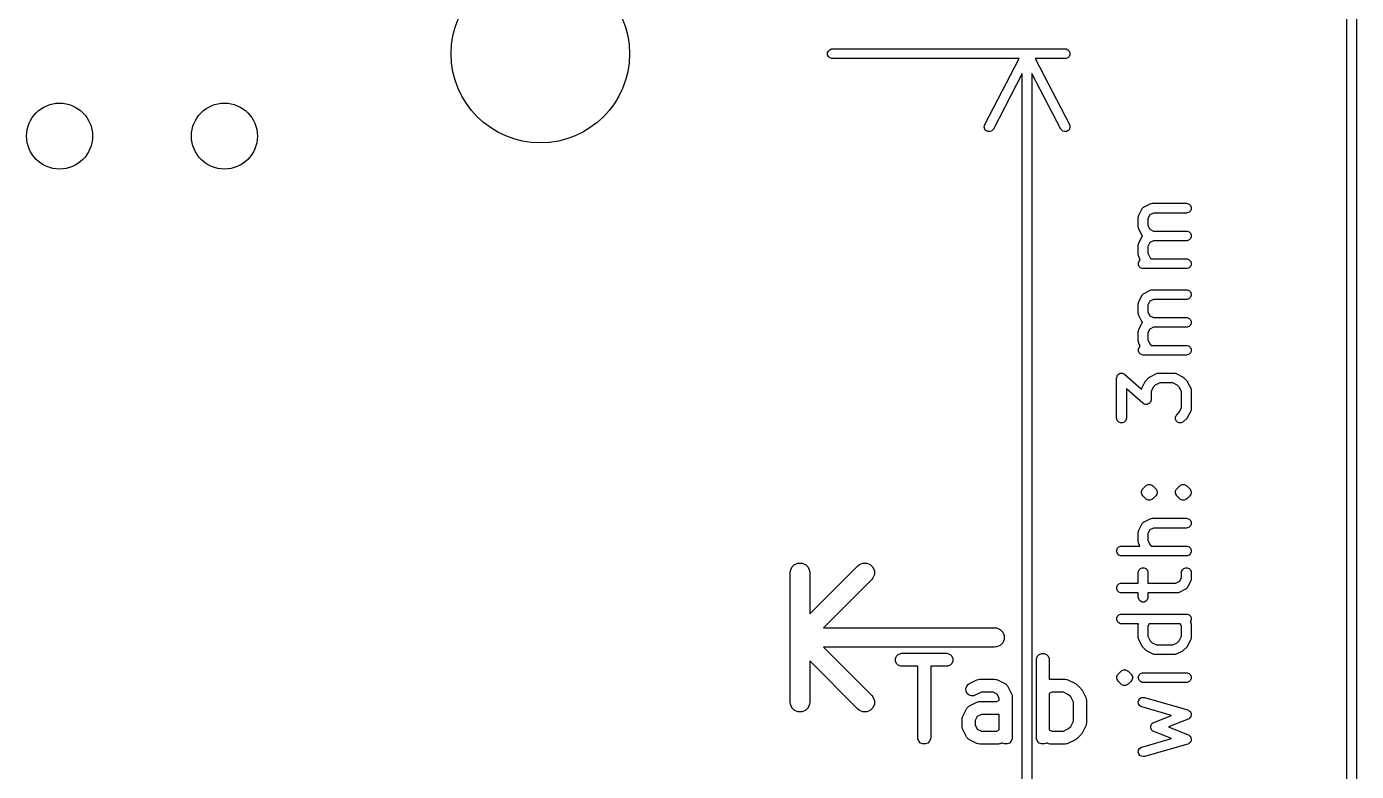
# Model space of a CAD drawing. Extents: x 1.65 to 4.85, y -4.53 to -1.63.
# Drawn here: x 4.019 to 4.826, y -2.64 to -2.188 of the extents above; entities that cross this region are included whole.
import ezdxf

# ---------------------------------------------------------------- set-up
doc = ezdxf.new("R2010")
doc.units = 0
doc.header["$MEASUREMENT"] = 0
doc.layers.add('BLACK', color=7, linetype='CONTINUOUS')

msp = doc.modelspace()

# ---------------------------------------------------------------- linework, layer by layer
at = {"layer": 'BLACK', "linetype": 'CONTINUOUS'}
for p, q in [((4.81988, -4.25959), (4.81988, -2.079)), ((4.82579, -2.079), (4.82579, -4.25959)), ((4.50542, -2.20308), (4.50623, -2.20227)), ((4.50623, -2.20227), (4.5073, -2.20183)), ((4.5073, -2.20183), (4.50787, -2.20177)), ((4.50787, -2.20177), (4.64907, -2.20177)), ((4.64907, -2.20177), (4.64965, -2.20183)), ((4.64965, -2.20183), (4.65071, -2.20227)), ((4.65071, -2.20227), (4.65153, -2.20308)), ((4.50498, -2.20415), (4.50542, -2.20308)), ((4.50498, -2.2053), (4.50498, -2.20415)), ((4.50542, -2.20636), (4.50498, -2.2053)), ((4.50623, -2.20718), (4.50542, -2.20636)), ((4.5073, -2.20762), (4.50623, -2.20718)), ((4.50787, -2.20768), (4.5073, -2.20762)), ((4.62112, -2.20768), (4.50787, -2.20768)), ((4.60028, -2.24771), (4.62112, -2.20768)), ((4.64907, -2.20768), (4.63085, -2.20768)), ((4.63085, -2.20768), (4.65169, -2.24771)), ((4.64965, -2.20762), (4.64907, -2.20768)), ((4.65071, -2.20718), (4.64965, -2.20762)), ((4.65153, -2.20636), (4.65071, -2.20718)), ((4.65153, -2.20308), (4.65197, -2.20415)), ((4.65197, -2.2053), (4.65153, -2.20636)), ((4.65197, -2.20415), (4.65197, -2.2053)), ((4.62303, -2.21679), (4.60552, -2.25044)), ((4.62303, -4.12179), (4.62303, -2.21679)), ((4.64645, -2.25044), (4.62894, -2.21679)), ((4.62894, -2.21679), (4.62894, -4.12179)), ((4.59996, -2.2494), (4.60006, -2.24825)), ((4.60031, -2.2505), (4.59996, -2.2494)), ((4.60006, -2.24825), (4.60028, -2.24771)), ((4.60105, -2.25138), (4.60031, -2.2505)), ((4.6052, -2.25092), (4.60432, -2.25166)), ((4.60552, -2.25044), (4.6052, -2.25092)), ((4.64677, -2.25092), (4.64645, -2.25044)), ((4.64765, -2.25166), (4.64677, -2.25092)), ((4.65166, -2.2505), (4.65092, -2.25138)), ((4.65201, -2.2494), (4.65166, -2.2505)), ((4.65169, -2.24771), (4.65191, -2.24825)), ((4.65191, -2.24825), (4.65201, -2.2494)), ((4.60207, -2.25191), (4.60105, -2.25138)), ((4.60322, -2.25201), (4.60207, -2.25191)), ((4.60432, -2.25166), (4.60322, -2.25201)), ((4.64875, -2.25201), (4.64765, -2.25166)), ((4.6499, -2.25191), (4.64875, -2.25201)), ((4.65092, -2.25138), (4.6499, -2.25191)), ((4.69374, -2.30277), (4.69562, -2.29902)), ((4.69562, -2.29902), (4.69568, -2.29892)), ((4.69568, -2.29892), (4.69569, -2.29888)), ((4.69569, -2.29888), (4.69574, -2.29882)), ((4.69574, -2.29882), (4.69593, -2.29853)), ((4.69593, -2.29853), (4.69621, -2.29828)), ((4.69621, -2.29828), (4.69645, -2.298)), ((4.69645, -2.298), (4.69674, -2.29782)), ((4.69674, -2.29782), (4.6968, -2.29777)), ((4.6968, -2.29777), (4.69684, -2.29776)), ((4.69684, -2.29776), (4.69694, -2.2977)), ((4.69694, -2.2977), (4.70069, -2.29582)), ((4.70069, -2.29582), (4.70123, -2.29561)), ((4.70123, -2.29561), (4.70133, -2.29561)), ((4.70133, -2.29561), (4.70143, -2.29557)), ((4.70143, -2.29557), (4.70201, -2.29551)), ((4.70201, -2.29551), (4.72263, -2.29551)), ((4.72263, -2.29551), (4.72321, -2.29557)), ((4.72321, -2.29557), (4.72427, -2.29601)), ((4.72427, -2.29601), (4.72509, -2.29682)), ((4.72509, -2.29682), (4.72553, -2.29789)), ((4.72553, -2.29904), (4.72509, -2.3001)), ((4.72553, -2.29789), (4.72553, -2.29904)), ((4.69343, -2.30409), (4.69349, -2.30351)), ((4.69343, -2.30971), (4.69343, -2.30409)), ((4.69349, -2.30351), (4.69353, -2.30341)), ((4.69353, -2.30341), (4.69354, -2.30331)), ((4.69354, -2.30331), (4.69374, -2.30277)), ((4.70046, -2.30254), (4.69934, -2.30478)), ((4.69934, -2.30478), (4.69934, -2.30901)), ((4.70271, -2.30142), (4.70046, -2.30254)), ((4.72263, -2.30142), (4.70271, -2.30142)), ((4.72321, -2.30136), (4.72263, -2.30142)), ((4.72427, -2.30092), (4.72321, -2.30136)), ((4.72509, -2.3001), (4.72427, -2.30092)), ((4.69349, -2.31029), (4.69343, -2.30971)), ((4.69353, -2.31039), (4.69349, -2.31029)), ((4.69354, -2.31049), (4.69353, -2.31039)), ((4.69374, -2.31103), (4.69354, -2.31049)), ((4.69562, -2.31478), (4.69374, -2.31103)), ((4.69568, -2.31488), (4.69562, -2.31478)), ((4.69569, -2.31492), (4.69568, -2.31488)), ((4.69574, -2.31498), (4.69569, -2.31492)), ((4.69593, -2.31527), (4.69574, -2.31498)), ((4.69574, -2.31569), (4.69593, -2.3154)), ((4.696, -2.31534), (4.69593, -2.31527)), ((4.69593, -2.3154), (4.696, -2.31534)), ((4.69934, -2.30901), (4.70046, -2.31126)), ((4.70046, -2.31126), (4.70271, -2.31238)), ((4.70271, -2.31238), (4.72263, -2.31238)), ((4.72263, -2.31238), (4.72321, -2.31244)), ((4.72321, -2.31244), (4.72427, -2.31288)), ((4.72427, -2.31288), (4.72509, -2.3137)), ((4.72509, -2.3137), (4.72553, -2.31476)), ((4.72553, -2.31476), (4.72553, -2.31591)), ((4.69343, -2.32096), (4.69349, -2.32038)), ((4.69343, -2.32658), (4.69343, -2.32096)), ((4.69349, -2.32038), (4.69353, -2.32029)), ((4.69353, -2.32029), (4.69354, -2.32018)), ((4.69354, -2.32018), (4.69374, -2.31964)), ((4.69374, -2.31964), (4.69562, -2.31589)), ((4.69562, -2.31589), (4.69568, -2.31579)), ((4.69568, -2.31579), (4.69569, -2.31575)), ((4.69569, -2.31575), (4.69574, -2.31569)), ((4.70046, -2.31941), (4.69934, -2.32166)), ((4.69934, -2.32166), (4.69934, -2.32589)), ((4.70271, -2.31829), (4.70046, -2.31941)), ((4.72263, -2.31829), (4.70271, -2.31829)), ((4.72321, -2.31823), (4.72263, -2.31829)), ((4.72427, -2.31779), (4.72321, -2.31823)), ((4.72509, -2.31698), (4.72427, -2.31779)), ((4.72553, -2.31591), (4.72509, -2.31698)), ((4.69349, -2.32716), (4.69343, -2.32658)), ((4.69353, -2.32726), (4.69349, -2.32716)), ((4.69349, -2.33163), (4.69393, -2.33057)), ((4.69349, -2.33278), (4.69349, -2.33163)), ((4.69354, -2.32736), (4.69353, -2.32726)), ((4.69374, -2.3279), (4.69354, -2.32736)), ((4.69469, -2.3298), (4.69374, -2.3279)), ((4.69393, -2.33057), (4.69469, -2.3298)), ((4.69934, -2.32589), (4.70069, -2.32858)), ((4.70069, -2.32858), (4.70136, -2.32926)), ((4.70136, -2.32926), (4.72263, -2.32926)), ((4.72263, -2.32926), (4.72321, -2.32931)), ((4.72321, -2.32931), (4.72427, -2.32975)), ((4.72427, -2.32975), (4.72509, -2.33057)), ((4.72509, -2.33057), (4.72553, -2.33163)), ((4.72553, -2.33163), (4.72553, -2.33278)), ((4.69393, -2.33385), (4.69349, -2.33278)), ((4.69474, -2.33466), (4.69393, -2.33385)), ((4.69581, -2.3351), (4.69474, -2.33466)), ((4.69638, -2.33516), (4.69581, -2.3351)), ((4.72263, -2.33516), (4.69638, -2.33516)), ((4.72321, -2.3351), (4.72263, -2.33516)), ((4.72427, -2.33466), (4.72321, -2.3351)), ((4.72509, -2.33385), (4.72427, -2.33466)), ((4.72553, -2.33278), (4.72509, -2.33385)), ((4.69353, -2.35591), (4.69354, -2.3558)), ((4.69354, -2.3558), (4.69374, -2.35526)), ((4.69374, -2.35526), (4.69562, -2.35151)), ((4.69562, -2.35151), (4.69568, -2.35141)), ((4.69568, -2.35141), (4.69569, -2.35137)), ((4.69569, -2.35137), (4.69574, -2.35131)), ((4.69574, -2.35131), (4.69593, -2.35102)), ((4.69593, -2.35102), (4.69621, -2.35078)), ((4.69621, -2.35078), (4.69645, -2.3505)), ((4.69645, -2.3505), (4.69674, -2.35031)), ((4.69674, -2.35031), (4.6968, -2.35027)), ((4.6968, -2.35027), (4.69684, -2.35025)), ((4.69684, -2.35025), (4.69694, -2.35019)), ((4.69694, -2.35019), (4.70069, -2.34832)), ((4.70046, -2.35503), (4.69934, -2.35728)), ((4.70271, -2.35391), (4.70046, -2.35503)), ((4.70069, -2.34832), (4.70123, -2.34811)), ((4.70123, -2.34811), (4.70133, -2.3481)), ((4.70133, -2.3481), (4.70143, -2.34806)), ((4.70143, -2.34806), (4.70201, -2.348)), ((4.70201, -2.348), (4.72263, -2.348)), ((4.72263, -2.35391), (4.70271, -2.35391)), ((4.72263, -2.348), (4.72321, -2.34806)), ((4.72321, -2.35385), (4.72263, -2.35391)), ((4.72321, -2.34806), (4.72427, -2.3485)), ((4.72427, -2.35341), (4.72321, -2.35385)), ((4.72427, -2.3485), (4.72509, -2.34932)), ((4.72509, -2.3526), (4.72427, -2.35341)), ((4.72509, -2.34932), (4.72553, -2.35038)), ((4.72553, -2.35153), (4.72509, -2.3526)), ((4.72553, -2.35038), (4.72553, -2.35153)), ((4.69343, -2.35658), (4.69349, -2.356)), ((4.69343, -2.3622), (4.69343, -2.35658)), ((4.69349, -2.36278), (4.69343, -2.3622)), ((4.69349, -2.356), (4.69353, -2.35591)), ((4.69353, -2.36288), (4.69349, -2.36278)), ((4.69354, -2.36298), (4.69353, -2.36288)), ((4.69374, -2.36353), (4.69354, -2.36298)), ((4.69562, -2.36727), (4.69374, -2.36353)), ((4.69934, -2.35728), (4.69934, -2.36151)), ((4.69934, -2.36151), (4.70046, -2.36375)), ((4.70046, -2.36375), (4.70271, -2.36488)), ((4.69374, -2.37213), (4.69562, -2.36838)), ((4.69568, -2.36737), (4.69562, -2.36727)), ((4.69562, -2.36838), (4.69568, -2.36829)), ((4.69569, -2.36742), (4.69568, -2.36737)), ((4.69568, -2.36829), (4.69569, -2.36824)), ((4.69574, -2.36747), (4.69569, -2.36742)), ((4.69569, -2.36824), (4.69574, -2.36818)), ((4.69593, -2.36776), (4.69574, -2.36747)), ((4.69574, -2.36818), (4.69593, -2.36789)), ((4.696, -2.36783), (4.69593, -2.36776)), ((4.69593, -2.36789), (4.696, -2.36783)), ((4.70046, -2.3719), (4.69934, -2.37415)), ((4.70271, -2.37078), (4.70046, -2.3719)), ((4.70271, -2.36488), (4.72263, -2.36488)), ((4.72263, -2.37078), (4.70271, -2.37078)), ((4.72263, -2.36488), (4.72321, -2.36493)), ((4.72321, -2.37073), (4.72263, -2.37078)), ((4.72321, -2.36493), (4.72427, -2.36537)), ((4.72427, -2.37028), (4.72321, -2.37073)), ((4.72427, -2.36537), (4.72509, -2.36619)), ((4.72509, -2.36947), (4.72427, -2.37028)), ((4.72509, -2.36619), (4.72553, -2.36725)), ((4.72553, -2.36841), (4.72509, -2.36947)), ((4.72553, -2.36725), (4.72553, -2.36841)), ((4.69343, -2.37345), (4.69349, -2.37288)), ((4.69343, -2.37908), (4.69343, -2.37345)), ((4.69349, -2.37965), (4.69343, -2.37908)), ((4.69349, -2.37288), (4.69353, -2.37278)), ((4.69353, -2.37975), (4.69349, -2.37965)), ((4.69353, -2.37278), (4.69354, -2.37267)), ((4.69354, -2.37986), (4.69353, -2.37975)), ((4.69354, -2.37267), (4.69374, -2.37213)), ((4.69374, -2.3804), (4.69354, -2.37986)), ((4.69934, -2.37415), (4.69934, -2.37838)), ((4.69934, -2.37838), (4.70069, -2.38108)), ((4.69349, -2.38413), (4.69393, -2.38306)), ((4.69349, -2.38528), (4.69349, -2.38413)), ((4.69393, -2.38634), (4.69349, -2.38528)), ((4.69469, -2.3823), (4.69374, -2.3804)), ((4.69393, -2.38306), (4.69469, -2.3823)), ((4.69474, -2.38716), (4.69393, -2.38634)), ((4.69581, -2.3876), (4.69474, -2.38716)), ((4.69638, -2.38765), (4.69581, -2.3876)), ((4.72263, -2.38765), (4.69638, -2.38765)), ((4.70069, -2.38108), (4.70136, -2.38175)), ((4.70136, -2.38175), (4.72263, -2.38175)), ((4.72263, -2.38175), (4.72321, -2.38181)), ((4.72321, -2.3876), (4.72263, -2.38765)), ((4.72321, -2.38181), (4.72427, -2.38225)), ((4.72427, -2.38716), (4.72321, -2.3876)), ((4.72427, -2.38225), (4.72509, -2.38306)), ((4.72509, -2.38634), (4.72427, -2.38716)), ((4.72509, -2.38306), (4.72553, -2.38413)), ((4.72553, -2.38528), (4.72509, -2.38634)), ((4.72553, -2.38413), (4.72553, -2.38528)), ((4.68031, -2.40157), (4.68034, -2.40127)), ((4.68031, -2.42595), (4.68031, -2.40157)), ((4.68033, -2.40119), (4.68035, -2.40114)), ((4.68034, -2.40127), (4.68033, -2.40119)), ((4.68035, -2.40114), (4.68036, -2.401)), ((4.68036, -2.401), (4.68055, -2.40056)), ((4.68055, -2.40056), (4.6807, -2.4001)), ((4.6807, -2.4001), (4.68077, -2.40003)), ((4.68077, -2.40003), (4.68081, -2.39993)), ((4.68081, -2.39993), (4.68114, -2.3996)), ((4.68114, -2.3996), (4.68146, -2.39923)), ((4.68146, -2.39923), (4.68155, -2.39919)), ((4.68155, -2.39919), (4.68162, -2.39912)), ((4.68162, -2.39912), (4.68206, -2.39894)), ((4.68206, -2.39894), (4.68249, -2.39872)), ((4.68249, -2.39872), (4.68259, -2.39872)), ((4.68259, -2.39872), (4.68268, -2.39868)), ((4.68268, -2.39868), (4.68316, -2.39868)), ((4.68316, -2.39868), (4.68364, -2.39865)), ((4.68364, -2.39865), (4.68374, -2.39868)), ((4.68374, -2.39868), (4.68384, -2.39868)), ((4.68384, -2.39868), (4.68428, -2.39886)), ((4.68428, -2.39886), (4.68473, -2.39902)), ((4.68473, -2.39902), (4.68485, -2.3991)), ((4.68485, -2.3991), (4.6849, -2.39912)), ((4.6849, -2.39912), (4.68496, -2.39917)), ((4.68496, -2.39917), (4.6852, -2.39935)), ((4.6852, -2.39935), (4.69541, -2.40829)), ((4.69562, -2.40775), (4.69749, -2.404)), ((4.69749, -2.404), (4.69765, -2.40376)), ((4.69765, -2.40376), (4.69768, -2.40368)), ((4.69768, -2.40368), (4.69774, -2.4036)), ((4.69774, -2.4036), (4.6978, -2.40351)), ((4.6978, -2.40351), (4.69786, -2.40346)), ((4.69786, -2.40346), (4.69805, -2.40324)), ((4.69805, -2.40324), (4.69992, -2.40136)), ((4.69992, -2.40136), (4.70015, -2.40118)), ((4.70015, -2.40118), (4.7002, -2.40112)), ((4.7002, -2.40112), (4.70029, -2.40106)), ((4.70029, -2.40106), (4.70037, -2.40099)), ((4.70037, -2.40099), (4.70044, -2.40096)), ((4.70044, -2.40096), (4.70069, -2.40081)), ((4.70069, -2.40081), (4.70444, -2.39893)), ((4.70444, -2.39893), (4.70498, -2.39873)), ((4.70498, -2.39873), (4.70508, -2.39872)), ((4.70508, -2.39872), (4.70518, -2.39868)), ((4.70518, -2.39868), (4.70576, -2.39862)), ((4.70576, -2.39862), (4.71513, -2.39862)), ((4.71513, -2.39862), (4.71571, -2.39868)), ((4.71571, -2.39868), (4.71581, -2.39872)), ((4.71581, -2.39872), (4.71591, -2.39873)), ((4.71591, -2.39873), (4.71645, -2.39893)), ((4.71645, -2.39893), (4.7202, -2.40081)), ((4.7202, -2.40081), (4.72045, -2.40096)), ((4.72045, -2.40096), (4.72052, -2.40099)), ((4.72052, -2.40099), (4.7206, -2.40106)), ((4.7206, -2.40106), (4.72069, -2.40112)), ((4.72069, -2.40112), (4.72074, -2.40118)), ((4.72074, -2.40118), (4.72097, -2.40136)), ((4.72097, -2.40136), (4.72284, -2.40324)), ((4.72284, -2.40324), (4.72303, -2.40346)), ((4.72303, -2.40346), (4.72309, -2.40351)), ((4.72309, -2.40351), (4.72314, -2.4036)), ((4.72314, -2.4036), (4.72321, -2.40368)), ((4.72321, -2.40368), (4.72324, -2.40376)), ((4.72324, -2.40376), (4.7234, -2.404)), ((4.7234, -2.404), (4.72527, -2.40775)), ((4.69631, -2.41692), (4.68621, -2.40808)), ((4.68621, -2.40808), (4.68621, -2.42595)), ((4.69541, -2.40829), (4.69562, -2.40775)), ((4.70256, -2.40707), (4.70121, -2.40977)), ((4.70121, -2.40977), (4.70121, -2.4147)), ((4.70376, -2.40588), (4.70256, -2.40707)), ((4.70645, -2.40453), (4.70376, -2.40588)), ((4.71443, -2.40453), (4.70645, -2.40453)), ((4.71713, -2.40588), (4.71443, -2.40453)), ((4.71833, -2.40707), (4.71713, -2.40588)), ((4.71968, -2.40977), (4.71833, -2.40707)), ((4.71968, -2.41963), (4.71968, -2.40977)), ((4.72527, -2.40775), (4.72548, -2.40829)), ((4.72548, -2.40829), (4.72549, -2.4084)), ((4.72549, -2.4084), (4.72553, -2.4085)), ((4.72553, -2.4085), (4.72558, -2.40907)), ((4.72558, -2.40907), (4.72558, -2.42032)), ((4.69656, -2.4171), (4.69631, -2.41692)), ((4.69662, -2.41715), (4.69656, -2.4171)), ((4.69667, -2.41717), (4.69662, -2.41715)), ((4.69679, -2.41726), (4.69667, -2.41717)), ((4.69724, -2.41741), (4.69679, -2.41726)), ((4.69768, -2.41759), (4.69724, -2.41741)), ((4.69778, -2.41759), (4.69768, -2.41759)), ((4.69788, -2.41763), (4.69778, -2.41759)), ((4.69836, -2.41759), (4.69788, -2.41763)), ((4.69883, -2.41759), (4.69836, -2.41759)), ((4.69893, -2.41756), (4.69883, -2.41759)), ((4.69903, -2.41755), (4.69893, -2.41756)), ((4.69946, -2.41734), (4.69903, -2.41755)), ((4.6999, -2.41715), (4.69946, -2.41734)), ((4.69997, -2.41708), (4.6999, -2.41715)), ((4.70006, -2.41704), (4.69997, -2.41708)), ((4.70037, -2.41668), (4.70006, -2.41704)), ((4.70071, -2.41634), (4.70037, -2.41668)), ((4.70075, -2.41625), (4.70071, -2.41634)), ((4.70082, -2.41617), (4.70075, -2.41625)), ((4.70097, -2.41572), (4.70082, -2.41617)), ((4.70115, -2.41527), (4.70097, -2.41572)), ((4.70117, -2.41513), (4.70115, -2.41527)), ((4.70119, -2.41508), (4.70117, -2.41513)), ((4.70121, -2.4147), (4.70118, -2.415)), ((4.70118, -2.415), (4.70119, -2.41508)), ((4.71833, -2.42232), (4.71968, -2.41963)), ((4.72558, -2.42032), (4.72553, -2.4209)), ((4.68036, -2.42652), (4.68031, -2.42595)), ((4.68081, -2.42759), (4.68036, -2.42652)), ((4.68162, -2.4284), (4.68081, -2.42759)), ((4.68268, -2.42884), (4.68162, -2.4284)), ((4.6849, -2.4284), (4.68384, -2.42884)), ((4.68572, -2.42759), (4.6849, -2.4284)), ((4.68616, -2.42652), (4.68572, -2.42759)), ((4.68621, -2.42595), (4.68616, -2.42652)), ((4.71599, -2.42537), (4.71643, -2.42431)), ((4.71599, -2.42652), (4.71599, -2.42537)), ((4.71643, -2.42759), (4.71599, -2.42652)), ((4.71643, -2.42431), (4.71679, -2.42386)), ((4.71724, -2.4284), (4.71643, -2.42759)), ((4.71679, -2.42386), (4.71833, -2.42232)), ((4.71831, -2.42884), (4.71724, -2.4284)), ((4.72052, -2.4284), (4.71946, -2.42884)), ((4.72097, -2.42803), (4.72052, -2.4284)), ((4.72284, -2.42616), (4.72097, -2.42803)), ((4.72303, -2.42593), (4.72284, -2.42616)), ((4.72309, -2.42588), (4.72303, -2.42593)), ((4.72314, -2.42579), (4.72309, -2.42588)), ((4.72321, -2.42571), (4.72314, -2.42579)), ((4.72324, -2.42564), (4.72321, -2.42571)), ((4.7234, -2.42539), (4.72324, -2.42564)), ((4.72527, -2.42164), (4.7234, -2.42539)), ((4.72548, -2.4211), (4.72527, -2.42164)), ((4.72549, -2.421), (4.72548, -2.4211)), ((4.72553, -2.4209), (4.72549, -2.421)), ((4.68384, -2.42884), (4.68268, -2.42884)), ((4.71946, -2.42884), (4.71831, -2.42884)), ((4.69617, -2.46885), (4.69805, -2.46698)), ((4.69805, -2.46698), (4.69849, -2.46661)), ((4.69849, -2.46661), (4.69956, -2.46617)), ((4.69956, -2.46617), (4.70071, -2.46617)), ((4.70071, -2.46617), (4.70177, -2.46661)), ((4.70177, -2.46661), (4.70222, -2.46698)), ((4.70222, -2.46698), (4.7041, -2.46885)), ((4.71679, -2.46885), (4.71867, -2.46698)), ((4.71867, -2.46698), (4.71912, -2.46661)), ((4.71912, -2.46661), (4.72018, -2.46617)), ((4.72018, -2.46617), (4.72133, -2.46617)), ((4.72133, -2.46617), (4.7224, -2.46661)), ((4.7224, -2.46661), (4.7224, -2.46661)), ((4.7224, -2.46661), (4.72284, -2.46698)), ((4.72284, -2.46698), (4.72472, -2.46885)), ((4.69536, -2.47037), (4.6958, -2.4693)), ((4.69536, -2.47152), (4.69536, -2.47037)), ((4.6958, -2.47258), (4.69536, -2.47152)), ((4.6958, -2.4693), (4.69617, -2.46885)), ((4.69617, -2.47303), (4.6958, -2.47258)), ((4.69805, -2.4749), (4.69617, -2.47303)), ((4.69849, -2.47527), (4.69805, -2.4749)), ((4.69956, -2.47571), (4.69849, -2.47527)), ((4.70071, -2.47571), (4.69956, -2.47571)), ((4.69956, -2.47571), (4.69956, -2.47571)), ((4.70177, -2.47527), (4.70071, -2.47571)), ((4.70222, -2.4749), (4.70177, -2.47527)), ((4.7041, -2.47303), (4.70222, -2.4749)), ((4.7041, -2.46885), (4.70446, -2.4693)), ((4.70446, -2.47258), (4.7041, -2.47303)), ((4.70446, -2.4693), (4.7046, -2.46964)), ((4.7049, -2.47152), (4.70446, -2.47258)), ((4.7046, -2.46964), (4.7049, -2.47037)), ((4.7049, -2.47037), (4.7049, -2.47152)), ((4.71599, -2.47037), (4.71628, -2.46964)), ((4.71599, -2.47152), (4.71599, -2.47037)), ((4.71643, -2.47258), (4.71599, -2.47152)), ((4.71628, -2.46964), (4.71643, -2.4693)), ((4.71643, -2.4693), (4.71679, -2.46885)), ((4.71643, -2.4693), (4.71643, -2.4693)), ((4.71679, -2.47303), (4.71643, -2.47258)), ((4.71643, -2.47258), (4.71643, -2.47258)), ((4.71867, -2.4749), (4.71679, -2.47303)), ((4.71912, -2.47527), (4.71867, -2.4749)), ((4.72018, -2.47571), (4.71912, -2.47527)), ((4.72133, -2.47571), (4.72018, -2.47571)), ((4.7224, -2.47527), (4.72133, -2.47571)), ((4.72284, -2.4749), (4.7224, -2.47527)), ((4.72472, -2.47303), (4.72284, -2.4749)), ((4.72472, -2.46885), (4.72509, -2.4693)), ((4.72509, -2.47258), (4.72472, -2.47303)), ((4.72509, -2.4693), (4.72523, -2.46964)), ((4.72553, -2.47152), (4.72509, -2.47258)), ((4.72523, -2.46964), (4.72553, -2.47037)), ((4.72553, -2.47037), (4.72553, -2.47152)), ((4.69374, -2.49399), (4.69562, -2.49024)), ((4.69562, -2.49024), (4.69568, -2.49015)), ((4.69568, -2.49015), (4.69569, -2.4901)), ((4.69569, -2.4901), (4.69574, -2.49004)), ((4.69574, -2.49004), (4.69593, -2.48975)), ((4.69593, -2.48975), (4.69621, -2.48951)), ((4.69621, -2.48951), (4.69645, -2.48923)), ((4.69645, -2.48923), (4.69674, -2.48905)), ((4.69674, -2.48905), (4.6968, -2.489)), ((4.6968, -2.489), (4.69684, -2.48898)), ((4.69684, -2.48898), (4.69694, -2.48892)), ((4.69694, -2.48892), (4.70069, -2.48705)), ((4.70271, -2.49264), (4.70046, -2.49376)), ((4.70069, -2.48705), (4.70123, -2.48684)), ((4.70123, -2.48684), (4.70133, -2.48683)), ((4.70133, -2.48683), (4.70143, -2.48679)), ((4.70143, -2.48679), (4.70201, -2.48674)), ((4.70201, -2.48674), (4.72263, -2.48674)), ((4.72263, -2.49264), (4.70271, -2.49264)), ((4.72263, -2.48674), (4.72321, -2.48679)), ((4.72321, -2.49258), (4.72263, -2.49264)), ((4.72321, -2.48679), (4.72427, -2.48723)), ((4.72427, -2.49214), (4.72321, -2.49258)), ((4.72427, -2.48723), (4.72509, -2.48805)), ((4.72509, -2.49133), (4.72427, -2.49214)), ((4.72509, -2.48805), (4.72553, -2.48911)), ((4.72553, -2.49026), (4.72509, -2.49133)), ((4.72553, -2.48911), (4.72553, -2.49026)), ((4.69343, -2.49531), (4.69349, -2.49474)), ((4.69343, -2.50094), (4.69343, -2.49531)), ((4.69349, -2.50151), (4.69343, -2.50094)), ((4.69349, -2.49474), (4.69353, -2.49464)), ((4.69353, -2.49464), (4.69354, -2.49453)), ((4.69354, -2.49453), (4.69374, -2.49399)), ((4.70046, -2.49376), (4.69934, -2.49601)), ((4.69934, -2.49601), (4.69934, -2.50024)), ((4.69934, -2.50024), (4.70069, -2.50294)), ((4.68036, -2.50599), (4.68081, -2.50492)), ((4.68036, -2.50714), (4.68036, -2.50599)), ((4.68081, -2.5082), (4.68036, -2.50714)), ((4.68081, -2.50492), (4.68162, -2.50411)), ((4.68162, -2.50902), (4.68081, -2.5082)), ((4.68162, -2.50411), (4.68268, -2.50367)), ((4.68268, -2.50946), (4.68162, -2.50902)), ((4.68268, -2.50367), (4.68326, -2.50361)), ((4.68326, -2.50361), (4.69442, -2.50361)), ((4.69353, -2.50161), (4.69349, -2.50151)), ((4.69354, -2.50172), (4.69353, -2.50161)), ((4.69374, -2.50226), (4.69354, -2.50172)), ((4.69442, -2.50361), (4.69374, -2.50226)), ((4.70069, -2.50294), (4.70136, -2.50361)), ((4.70136, -2.50361), (4.72263, -2.50361)), ((4.72263, -2.50361), (4.72321, -2.50367)), ((4.72321, -2.50367), (4.72427, -2.50411)), ((4.72427, -2.50902), (4.72321, -2.50946)), ((4.72427, -2.50411), (4.72509, -2.50492)), ((4.72509, -2.5082), (4.72427, -2.50902)), ((4.72509, -2.50492), (4.72553, -2.50599)), ((4.72553, -2.50714), (4.72509, -2.5082)), ((4.72553, -2.50599), (4.72553, -2.50714)), ((4.4824, -2.51853), (4.48328, -2.5164)), ((4.48328, -2.5164), (4.48491, -2.51477)), ((4.48491, -2.51477), (4.48704, -2.51389)), ((4.48704, -2.51389), (4.48934, -2.51389)), ((4.48934, -2.51389), (4.49147, -2.51477)), ((4.49147, -2.51477), (4.4931, -2.5164)), ((4.4931, -2.5164), (4.49398, -2.51853)), ((4.49409, -2.5448), (4.52338, -2.51551)), ((4.52338, -2.51551), (4.52428, -2.51477)), ((4.52428, -2.51477), (4.52641, -2.51389)), ((4.52641, -2.51389), (4.52871, -2.51389)), ((4.52871, -2.51389), (4.53084, -2.51477)), ((4.53084, -2.51477), (4.53247, -2.5164)), ((4.53247, -2.5164), (4.53335, -2.51853)), ((4.68326, -2.50951), (4.68268, -2.50946)), ((4.72263, -2.50951), (4.68326, -2.50951)), ((4.69393, -2.51804), (4.69474, -2.51723)), ((4.69474, -2.51723), (4.69581, -2.51679)), ((4.69581, -2.51679), (4.69696, -2.51679)), ((4.69696, -2.51679), (4.69802, -2.51723)), ((4.69802, -2.51723), (4.69884, -2.51804)), ((4.72018, -2.51804), (4.72099, -2.51723)), ((4.72099, -2.51723), (4.72205, -2.51679)), ((4.72205, -2.51679), (4.72321, -2.51679)), ((4.72321, -2.50946), (4.72263, -2.50951)), ((4.72321, -2.51679), (4.72427, -2.51723)), ((4.72427, -2.51723), (4.72509, -2.51804)), ((4.48228, -2.51969), (4.4824, -2.51853)), ((4.48228, -2.59843), (4.48228, -2.51969)), ((4.49398, -2.51853), (4.49409, -2.51969)), ((4.49409, -2.51969), (4.49409, -2.5448)), ((4.53173, -2.52386), (4.50245, -2.55315)), ((4.53247, -2.52297), (4.53173, -2.52386)), ((4.53335, -2.52084), (4.53247, -2.52297)), ((4.53335, -2.51853), (4.53335, -2.52084)), ((4.69343, -2.51969), (4.69349, -2.51911)), ((4.69343, -2.52611), (4.69343, -2.51969)), ((4.69349, -2.51911), (4.69393, -2.51804)), ((4.69884, -2.51804), (4.69928, -2.51911)), ((4.69928, -2.51911), (4.69934, -2.51969)), ((4.69934, -2.51969), (4.69934, -2.52611)), ((4.71631, -2.52611), (4.71856, -2.52498)), ((4.71856, -2.52498), (4.71968, -2.52274)), ((4.71968, -2.51969), (4.71973, -2.51911)), ((4.71968, -2.52274), (4.71968, -2.51969)), ((4.71973, -2.51911), (4.72018, -2.51804)), ((4.72527, -2.52476), (4.7234, -2.5285)), ((4.72509, -2.51804), (4.72553, -2.51911)), ((4.72548, -2.52421), (4.72527, -2.52476)), ((4.72549, -2.52411), (4.72548, -2.52421)), ((4.72553, -2.52401), (4.72549, -2.52411)), ((4.72553, -2.51911), (4.72558, -2.51969)), ((4.72558, -2.52343), (4.72553, -2.52401)), ((4.72558, -2.51969), (4.72558, -2.52343)), ((4.68036, -2.52848), (4.68081, -2.52742)), ((4.68036, -2.52963), (4.68036, -2.52848)), ((4.68081, -2.5307), (4.68036, -2.52963)), ((4.68081, -2.52742), (4.68162, -2.5266)), ((4.68162, -2.53151), (4.68081, -2.5307)), ((4.68162, -2.5266), (4.68268, -2.52616)), ((4.68268, -2.53195), (4.68162, -2.53151)), ((4.68268, -2.52616), (4.68326, -2.52611)), ((4.68326, -2.53201), (4.68268, -2.53195)), ((4.68326, -2.52611), (4.69343, -2.52611)), ((4.69343, -2.53201), (4.68326, -2.53201)), ((4.69343, -2.53468), (4.69343, -2.53201)), ((4.69934, -2.52611), (4.71631, -2.52611)), ((4.71701, -2.53201), (4.69934, -2.53201)), ((4.69934, -2.53201), (4.69934, -2.53468)), ((4.71758, -2.53195), (4.71701, -2.53201)), ((4.71768, -2.53191), (4.71758, -2.53195)), ((4.71779, -2.53191), (4.71768, -2.53191)), ((4.71833, -2.5317), (4.71779, -2.53191)), ((4.72208, -2.52983), (4.71833, -2.5317)), ((4.72217, -2.52976), (4.72208, -2.52983)), ((4.72222, -2.52975), (4.72217, -2.52976)), ((4.72227, -2.5297), (4.72222, -2.52975)), ((4.72257, -2.52952), (4.72227, -2.5297)), ((4.72281, -2.52924), (4.72257, -2.52952)), ((4.72309, -2.52899), (4.72281, -2.52924)), ((4.72327, -2.5287), (4.72309, -2.52899)), ((4.72332, -2.52865), (4.72327, -2.5287)), ((4.72334, -2.5286), (4.72332, -2.52865)), ((4.7234, -2.5285), (4.72334, -2.5286)), ((4.69349, -2.53526), (4.69343, -2.53468)), ((4.69393, -2.53632), (4.69349, -2.53526)), ((4.69474, -2.53714), (4.69393, -2.53632)), ((4.69581, -2.53758), (4.69474, -2.53714)), ((4.69696, -2.53758), (4.69581, -2.53758)), ((4.69802, -2.53714), (4.69696, -2.53758)), ((4.69884, -2.53632), (4.69802, -2.53714)), ((4.69928, -2.53526), (4.69884, -2.53632)), ((4.69934, -2.53468), (4.69928, -2.53526)), ((4.68036, -2.54723), (4.68081, -2.54617)), ((4.68036, -2.54838), (4.68036, -2.54723)), ((4.68081, -2.54945), (4.68036, -2.54838)), ((4.68081, -2.54617), (4.68162, -2.54535)), ((4.68162, -2.55026), (4.68081, -2.54945)), ((4.68162, -2.54535), (4.68268, -2.54491)), ((4.68268, -2.54491), (4.68326, -2.54485)), ((4.68326, -2.54485), (4.72263, -2.54485)), ((4.72263, -2.54485), (4.72321, -2.54491)), ((4.72321, -2.54491), (4.72427, -2.54535)), ((4.72427, -2.54535), (4.72509, -2.54617)), ((4.72509, -2.54945), (4.72495, -2.54959)), ((4.72509, -2.54617), (4.72553, -2.54723)), ((4.72553, -2.54838), (4.72509, -2.54945)), ((4.72553, -2.54723), (4.72553, -2.54838)), ((4.50245, -2.55315), (4.6063, -2.55315)), ((4.6063, -2.55315), (4.60745, -2.55326)), ((4.60745, -2.55326), (4.60958, -2.55414)), ((4.60958, -2.55414), (4.61121, -2.55577)), ((4.61121, -2.55577), (4.61209, -2.5579)), ((4.68268, -2.5507), (4.68162, -2.55026)), ((4.68326, -2.55076), (4.68268, -2.5507)), ((4.69354, -2.55076), (4.68326, -2.55076)), ((4.69343, -2.55156), (4.69349, -2.55098)), ((4.69343, -2.55906), (4.69343, -2.55156)), ((4.69349, -2.55098), (4.69353, -2.55088)), ((4.69353, -2.55088), (4.69354, -2.55078)), ((4.69354, -2.55078), (4.69354, -2.55076)), ((4.70008, -2.55076), (4.69934, -2.55225)), ((4.69934, -2.55225), (4.69934, -2.55836)), ((4.71893, -2.55076), (4.70008, -2.55076)), ((4.71968, -2.55225), (4.71893, -2.55076)), ((4.71968, -2.55836), (4.71968, -2.55225)), ((4.72495, -2.54959), (4.72527, -2.55024)), ((4.72527, -2.55024), (4.72548, -2.55078)), ((4.72548, -2.55078), (4.72549, -2.55088)), ((4.72549, -2.55088), (4.72553, -2.55098)), ((4.72553, -2.55098), (4.72558, -2.55156)), ((4.72558, -2.55156), (4.72558, -2.55906)), ((4.6063, -2.56496), (4.50245, -2.56496)), ((4.50245, -2.56496), (4.53173, -2.59425)), ((4.60745, -2.56485), (4.6063, -2.56496)), ((4.60958, -2.56397), (4.60745, -2.56485)), ((4.61121, -2.56234), (4.60958, -2.56397)), ((4.61209, -2.56021), (4.61121, -2.56234)), ((4.61209, -2.5579), (4.61209, -2.56021)), ((4.69349, -2.55963), (4.69343, -2.55906)), ((4.69353, -2.55973), (4.69349, -2.55963)), ((4.69354, -2.55984), (4.69353, -2.55973)), ((4.69374, -2.56038), (4.69354, -2.55984)), ((4.69562, -2.56413), (4.69374, -2.56038)), ((4.69577, -2.56437), (4.69562, -2.56413)), ((4.6958, -2.56445), (4.69577, -2.56437)), ((4.69587, -2.56453), (4.6958, -2.56445)), ((4.69593, -2.56462), (4.69587, -2.56453)), ((4.69599, -2.56467), (4.69593, -2.56462)), ((4.69617, -2.56489), (4.69599, -2.56467)), ((4.69805, -2.56677), (4.69617, -2.56489)), ((4.69934, -2.55836), (4.70069, -2.56106)), ((4.70069, -2.56106), (4.70188, -2.56225)), ((4.70188, -2.56225), (4.70458, -2.5636)), ((4.70458, -2.5636), (4.71443, -2.5636)), ((4.71443, -2.5636), (4.71713, -2.56225)), ((4.71713, -2.56225), (4.71833, -2.56106)), ((4.71833, -2.56106), (4.71968, -2.55836)), ((4.72284, -2.56489), (4.72097, -2.56677)), ((4.72303, -2.56467), (4.72284, -2.56489)), ((4.72309, -2.56462), (4.72303, -2.56467)), ((4.72314, -2.56453), (4.72309, -2.56462)), ((4.72321, -2.56445), (4.72314, -2.56453)), ((4.72324, -2.56437), (4.72321, -2.56445)), ((4.7234, -2.56413), (4.72324, -2.56437)), ((4.72527, -2.56038), (4.7234, -2.56413)), ((4.72548, -2.55984), (4.72527, -2.56038)), ((4.72549, -2.55973), (4.72548, -2.55984)), ((4.72553, -2.55963), (4.72549, -2.55973)), ((4.72558, -2.55906), (4.72553, -2.55963)), ((4.52338, -2.6026), (4.49409, -2.57331)), ((4.49409, -2.57331), (4.49409, -2.59843)), ((4.54619, -2.57186), (4.54678, -2.57044)), ((4.54619, -2.5734), (4.54619, -2.57186)), ((4.54678, -2.57481), (4.54619, -2.5734)), ((4.54678, -2.57044), (4.54787, -2.56935)), ((4.54787, -2.56935), (4.54929, -2.56877)), ((4.54929, -2.56877), (4.55006, -2.56869)), ((4.55006, -2.56869), (4.57705, -2.56869)), ((4.57705, -2.56869), (4.57782, -2.56877)), ((4.57782, -2.56877), (4.57924, -2.56935)), ((4.57924, -2.56935), (4.58033, -2.57044)), ((4.58033, -2.57044), (4.58091, -2.57186)), ((4.58091, -2.5734), (4.58033, -2.57481)), ((4.58091, -2.57186), (4.58091, -2.5734)), ((4.63161, -2.57263), (4.63168, -2.57186)), ((4.63161, -2.61987), (4.63161, -2.57263)), ((4.63168, -2.57186), (4.63227, -2.57044)), ((4.63227, -2.57044), (4.63336, -2.56935)), ((4.63336, -2.56935), (4.63478, -2.56877)), ((4.63478, -2.56877), (4.63631, -2.56877)), ((4.63631, -2.56877), (4.63773, -2.56935)), ((4.63773, -2.56935), (4.63882, -2.57044)), ((4.63882, -2.57044), (4.63941, -2.57186)), ((4.63941, -2.57186), (4.63948, -2.57263)), ((4.63948, -2.57263), (4.63948, -2.58449)), ((4.69827, -2.56695), (4.69805, -2.56677)), ((4.69832, -2.56701), (4.69827, -2.56695)), ((4.69841, -2.56707), (4.69832, -2.56701)), ((4.69849, -2.56713), (4.69841, -2.56707)), ((4.69856, -2.56716), (4.69849, -2.56713)), ((4.69881, -2.56732), (4.69856, -2.56716)), ((4.70256, -2.5692), (4.69881, -2.56732)), ((4.7031, -2.5694), (4.70256, -2.5692)), ((4.70321, -2.56941), (4.7031, -2.5694)), ((4.70331, -2.56945), (4.70321, -2.56941)), ((4.70388, -2.56951), (4.70331, -2.56945)), ((4.71513, -2.56951), (4.70388, -2.56951)), ((4.71571, -2.56945), (4.71513, -2.56951)), ((4.71581, -2.56941), (4.71571, -2.56945)), ((4.71591, -2.5694), (4.71581, -2.56941)), ((4.71645, -2.5692), (4.71591, -2.5694)), ((4.7202, -2.56732), (4.71645, -2.5692)), ((4.72045, -2.56716), (4.7202, -2.56732)), ((4.72052, -2.56713), (4.72045, -2.56716)), ((4.7206, -2.56707), (4.72052, -2.56713)), ((4.72069, -2.56701), (4.7206, -2.56707)), ((4.72074, -2.56695), (4.72069, -2.56701)), ((4.72097, -2.56677), (4.72074, -2.56695)), ((4.54787, -2.5759), (4.54678, -2.57481)), ((4.54929, -2.57649), (4.54787, -2.5759)), ((4.55006, -2.57656), (4.54929, -2.57649)), ((4.55962, -2.57656), (4.55006, -2.57656)), ((4.55962, -2.61987), (4.55962, -2.57656)), ((4.57705, -2.57656), (4.56749, -2.57656)), ((4.56749, -2.57656), (4.56749, -2.61987)), ((4.57782, -2.57649), (4.57705, -2.57656)), ((4.57924, -2.5759), (4.57782, -2.57649)), ((4.58033, -2.57481), (4.57924, -2.5759)), ((4.68036, -2.58285), (4.68081, -2.58179)), ((4.68081, -2.58179), (4.68117, -2.58134)), ((4.68117, -2.58134), (4.68305, -2.57946)), ((4.68305, -2.57946), (4.68349, -2.5791)), ((4.68349, -2.5791), (4.68456, -2.57866)), ((4.68456, -2.57866), (4.68571, -2.57866)), ((4.68571, -2.57866), (4.68678, -2.5791)), ((4.68678, -2.5791), (4.68722, -2.57946)), ((4.68722, -2.57946), (4.6891, -2.58134)), ((4.6891, -2.58134), (4.68947, -2.58179)), ((4.68947, -2.58179), (4.68961, -2.58213)), ((4.69349, -2.58285), (4.69393, -2.58179)), ((4.69393, -2.58179), (4.69474, -2.58097)), ((4.69474, -2.58097), (4.69581, -2.58053)), ((4.69581, -2.58053), (4.69638, -2.58047)), ((4.69638, -2.58047), (4.72263, -2.58047)), ((4.72263, -2.58047), (4.72321, -2.58053)), ((4.72321, -2.58053), (4.72427, -2.58097)), ((4.72427, -2.58097), (4.72509, -2.58179)), ((4.72509, -2.58179), (4.72553, -2.58285)), ((4.58889, -2.59013), (4.58938, -2.58868)), ((4.58938, -2.58868), (4.59039, -2.58752)), ((4.59039, -2.58752), (4.59104, -2.5871)), ((4.59104, -2.5871), (4.59554, -2.58485)), ((4.59554, -2.58485), (4.59626, -2.58458)), ((4.59626, -2.58458), (4.5964, -2.58457)), ((4.5964, -2.58457), (4.59653, -2.58451)), ((4.59653, -2.58451), (4.5973, -2.58444)), ((4.5973, -2.58444), (4.6063, -2.58444)), ((4.6063, -2.58444), (4.60707, -2.58451)), ((4.60707, -2.58451), (4.6072, -2.58457)), ((4.6072, -2.58457), (4.60734, -2.58458)), ((4.60734, -2.58458), (4.60806, -2.58485)), ((4.60806, -2.58485), (4.61256, -2.5871)), ((4.61256, -2.5871), (4.61269, -2.58718)), ((4.61269, -2.58718), (4.61275, -2.58721)), ((4.61275, -2.58721), (4.61282, -2.58727)), ((4.61282, -2.58727), (4.61321, -2.58752)), ((4.61321, -2.58752), (4.61354, -2.58789)), ((4.61354, -2.58789), (4.61391, -2.58821)), ((4.61391, -2.58821), (4.61415, -2.5886)), ((4.61415, -2.5886), (4.61422, -2.58868)), ((4.61422, -2.58868), (4.61424, -2.58874)), ((4.61424, -2.58874), (4.61432, -2.58886)), ((4.61432, -2.58886), (4.61657, -2.59336)), ((4.63948, -2.58449), (4.64004, -2.58444)), ((4.64004, -2.58444), (4.64904, -2.58444)), ((4.64904, -2.58444), (4.64981, -2.58451)), ((4.64981, -2.58451), (4.64994, -2.58457)), ((4.64994, -2.58457), (4.65008, -2.58458)), ((4.65008, -2.58458), (4.6508, -2.58485)), ((4.6508, -2.58485), (4.6553, -2.5871)), ((4.6553, -2.5871), (4.65563, -2.58731)), ((4.65563, -2.58731), (4.65573, -2.58735)), ((4.65573, -2.58735), (4.65584, -2.58744)), ((4.65584, -2.58744), (4.65596, -2.58752)), ((4.65596, -2.58752), (4.65603, -2.58759)), ((4.65603, -2.58759), (4.65633, -2.58784)), ((4.65633, -2.58784), (4.65858, -2.59009)), ((4.68036, -2.584), (4.68036, -2.58285)), ((4.68081, -2.58507), (4.68036, -2.584)), ((4.68117, -2.58551), (4.68081, -2.58507)), ((4.68305, -2.58739), (4.68117, -2.58551)), ((4.68349, -2.58776), (4.68305, -2.58739)), ((4.68456, -2.5882), (4.68349, -2.58776)), ((4.68571, -2.5882), (4.68456, -2.5882)), ((4.68456, -2.5882), (4.68456, -2.5882)), ((4.68678, -2.58776), (4.68571, -2.5882)), ((4.68722, -2.58739), (4.68678, -2.58776)), ((4.6891, -2.58551), (4.68722, -2.58739)), ((4.68947, -2.58507), (4.6891, -2.58551)), ((4.68991, -2.584), (4.68947, -2.58507)), ((4.68961, -2.58213), (4.68991, -2.58285)), ((4.68991, -2.58285), (4.68991, -2.584)), ((4.69349, -2.584), (4.69349, -2.58285)), ((4.69393, -2.58507), (4.69349, -2.584)), ((4.69474, -2.58588), (4.69393, -2.58507)), ((4.69581, -2.58632), (4.69474, -2.58588)), ((4.69638, -2.58638), (4.69581, -2.58632)), ((4.72263, -2.58638), (4.69638, -2.58638)), ((4.72321, -2.58632), (4.72263, -2.58638)), ((4.72427, -2.58588), (4.72321, -2.58632)), ((4.72509, -2.58507), (4.72427, -2.58588)), ((4.72553, -2.584), (4.72509, -2.58507)), ((4.72553, -2.58285), (4.72553, -2.584)), ((4.53173, -2.59425), (4.53247, -2.59514)), ((4.53247, -2.59514), (4.53335, -2.59727)), ((4.53335, -2.59727), (4.53335, -2.59958)), ((4.589, -2.59167), (4.58889, -2.59013)), ((4.58969, -2.59304), (4.589, -2.59167)), ((4.59085, -2.59405), (4.58969, -2.59304)), ((4.59231, -2.59453), (4.59085, -2.59405)), ((4.59384, -2.59442), (4.59231, -2.59453)), ((4.59456, -2.59415), (4.59384, -2.59442)), ((4.59823, -2.59231), (4.59456, -2.59415)), ((4.60537, -2.59231), (4.59823, -2.59231)), ((4.60786, -2.59356), (4.60537, -2.59231)), ((4.60762, -2.59794), (4.60911, -2.59719)), ((4.60911, -2.59605), (4.60786, -2.59356)), ((4.60911, -2.59719), (4.60911, -2.59605)), ((4.61657, -2.59336), (4.61685, -2.59408)), ((4.61685, -2.59408), (4.61686, -2.59423)), ((4.61686, -2.59423), (4.61691, -2.59436)), ((4.61691, -2.59436), (4.61699, -2.59512)), ((4.61699, -2.59512), (4.61699, -2.61987)), ((4.64097, -2.59231), (4.63948, -2.59306)), ((4.63948, -2.59306), (4.63948, -2.61519)), ((4.64811, -2.59231), (4.64097, -2.59231)), ((4.65121, -2.59386), (4.64811, -2.59231)), ((4.65256, -2.59521), (4.65121, -2.59386)), ((4.65411, -2.5983), (4.65256, -2.59521)), ((4.65858, -2.59009), (4.65882, -2.59039)), ((4.65882, -2.59039), (4.6589, -2.59046)), ((4.6589, -2.59046), (4.65898, -2.59058)), ((4.65898, -2.59058), (4.65907, -2.59069)), ((4.65907, -2.59069), (4.65911, -2.59078)), ((4.65911, -2.59078), (4.65931, -2.59111)), ((4.65931, -2.59111), (4.66156, -2.59561)), ((4.66156, -2.59561), (4.66184, -2.59633)), ((4.66184, -2.59633), (4.66185, -2.59648)), ((4.66185, -2.59648), (4.6619, -2.59661)), ((4.6619, -2.59661), (4.66198, -2.59737)), ((4.66198, -2.59737), (4.66198, -2.61087)), ((4.69344, -2.59818), (4.69376, -2.59708)), ((4.69376, -2.59708), (4.69447, -2.59617)), ((4.69447, -2.59617), (4.69548, -2.59561)), ((4.69548, -2.59561), (4.69663, -2.59548)), ((4.69663, -2.59548), (4.6972, -2.59559)), ((4.6972, -2.59559), (4.72344, -2.60309)), ((4.4824, -2.59958), (4.48228, -2.59843)), ((4.48328, -2.60171), (4.4824, -2.59958)), ((4.48491, -2.60334), (4.48328, -2.60171)), ((4.48704, -2.60422), (4.48491, -2.60334)), ((4.48934, -2.60422), (4.48704, -2.60422)), ((4.49147, -2.60334), (4.48934, -2.60422)), ((4.4931, -2.60171), (4.49147, -2.60334)), ((4.49398, -2.59958), (4.4931, -2.60171)), ((4.49409, -2.59843), (4.49398, -2.59958)), ((4.52428, -2.60334), (4.52338, -2.6026)), ((4.52641, -2.60422), (4.52428, -2.60334)), ((4.52871, -2.60422), (4.52641, -2.60422)), ((4.53084, -2.60334), (4.52871, -2.60422)), ((4.53247, -2.60171), (4.53084, -2.60334)), ((4.53335, -2.59958), (4.53247, -2.60171)), ((4.58703, -2.60686), (4.58928, -2.60236)), ((4.58928, -2.60236), (4.58936, -2.60223)), ((4.58936, -2.60223), (4.58938, -2.60217)), ((4.58938, -2.60217), (4.58945, -2.6021)), ((4.58945, -2.6021), (4.58969, -2.60171)), ((4.58969, -2.60171), (4.59006, -2.60139)), ((4.59006, -2.60139), (4.59039, -2.60101)), ((4.59039, -2.60101), (4.59078, -2.60077)), ((4.59078, -2.60077), (4.59085, -2.6007)), ((4.59085, -2.6007), (4.59091, -2.60068)), ((4.59091, -2.60068), (4.59104, -2.6006)), ((4.59104, -2.6006), (4.59554, -2.59835)), ((4.59554, -2.59835), (4.59626, -2.59808)), ((4.59823, -2.60581), (4.59574, -2.60706)), ((4.59626, -2.59808), (4.5964, -2.59807)), ((4.5964, -2.59807), (4.59653, -2.59801)), ((4.59653, -2.59801), (4.5973, -2.59794)), ((4.5973, -2.59794), (4.60762, -2.59794)), ((4.60855, -2.60581), (4.59823, -2.60581)), ((4.60911, -2.60576), (4.60855, -2.60581)), ((4.60911, -2.61519), (4.60911, -2.60576)), ((4.65411, -2.60994), (4.65411, -2.5983)), ((4.69357, -2.59933), (4.69344, -2.59818)), ((4.69413, -2.60034), (4.69357, -2.59933)), ((4.69503, -2.60105), (4.69413, -2.60034)), ((4.69557, -2.60126), (4.69503, -2.60105)), ((4.71351, -2.60639), (4.69557, -2.60126)), ((4.72344, -2.60309), (4.72398, -2.6033)), ((4.72398, -2.6033), (4.72413, -2.60342)), ((4.72413, -2.60342), (4.7243, -2.60349)), ((4.7243, -2.60349), (4.72458, -2.60377)), ((4.72458, -2.60377), (4.72488, -2.60401)), ((4.72488, -2.60401), (4.72497, -2.60418)), ((4.72497, -2.60418), (4.72511, -2.60431)), ((4.72511, -2.60431), (4.72525, -2.60468)), ((4.72525, -2.60468), (4.72544, -2.60502)), ((4.72544, -2.60502), (4.72546, -2.60521)), ((4.72546, -2.60521), (4.72553, -2.60538)), ((4.72553, -2.60538), (4.72553, -2.60578)), ((4.72553, -2.60578), (4.72557, -2.60617)), ((4.58661, -2.60862), (4.58669, -2.60786)), ((4.58661, -2.61312), (4.58661, -2.60862)), ((4.58669, -2.61389), (4.58661, -2.61312)), ((4.58669, -2.60786), (4.58674, -2.60772)), ((4.58674, -2.61402), (4.58669, -2.61389)), ((4.58674, -2.60772), (4.58675, -2.60758)), ((4.58675, -2.61416), (4.58674, -2.61402)), ((4.58675, -2.60758), (4.58703, -2.60686)), ((4.59574, -2.60706), (4.59449, -2.60955)), ((4.59449, -2.60955), (4.59449, -2.61219)), ((4.59449, -2.61219), (4.59574, -2.61469)), ((4.65121, -2.61439), (4.65256, -2.61304)), ((4.65256, -2.61304), (4.65411, -2.60994)), ((4.66156, -2.61263), (4.65931, -2.61713)), ((4.66184, -2.61191), (4.66156, -2.61263)), ((4.66185, -2.61177), (4.66184, -2.61191)), ((4.6619, -2.61164), (4.66185, -2.61177)), ((4.66198, -2.61087), (4.6619, -2.61164)), ((4.70098, -2.61288), (4.70099, -2.61285)), ((4.70099, -2.61342), (4.70098, -2.61288)), ((4.70098, -2.61396), (4.70099, -2.61342)), ((4.70099, -2.614), (4.70098, -2.61396)), ((4.70099, -2.61281), (4.70121, -2.61232)), ((4.70099, -2.61285), (4.70099, -2.61281)), ((4.70099, -2.61403), (4.70099, -2.614)), ((4.70121, -2.61453), (4.70099, -2.61403)), ((4.70121, -2.61232), (4.70141, -2.61181)), ((4.70141, -2.61181), (4.70143, -2.61179)), ((4.70143, -2.61179), (4.70145, -2.61175)), ((4.70145, -2.61175), (4.70183, -2.61138)), ((4.70183, -2.61138), (4.70221, -2.61099)), ((4.70221, -2.61099), (4.70225, -2.61097)), ((4.70225, -2.61097), (4.70227, -2.61095)), ((4.70227, -2.61095), (4.70279, -2.61068)), ((4.70279, -2.61068), (4.71351, -2.60639)), ((4.72373, -2.60867), (4.71183, -2.61342)), ((4.71183, -2.61342), (4.72373, -2.61818)), ((4.72424, -2.6084), (4.72373, -2.60867)), ((4.72438, -2.60827), (4.72424, -2.6084)), ((4.72454, -2.60818), (4.72438, -2.60827)), ((4.72478, -2.60787), (4.72454, -2.60818)), ((4.72507, -2.60759), (4.72478, -2.60787)), ((4.72514, -2.60742), (4.72507, -2.60759)), ((4.72526, -2.60727), (4.72514, -2.60742)), ((4.72536, -2.6069), (4.72526, -2.60727)), ((4.72552, -2.60654), (4.72536, -2.6069)), ((4.72557, -2.60617), (4.72552, -2.60635)), ((4.72552, -2.60635), (4.72552, -2.60654)), ((4.55969, -2.62064), (4.55962, -2.61987)), ((4.56028, -2.62206), (4.55969, -2.62064)), ((4.56137, -2.62315), (4.56028, -2.62206)), ((4.56683, -2.62206), (4.56574, -2.62315)), ((4.56742, -2.62064), (4.56683, -2.62206)), ((4.56749, -2.61987), (4.56742, -2.62064)), ((4.58703, -2.61488), (4.58675, -2.61416)), ((4.58928, -2.61938), (4.58703, -2.61488)), ((4.58936, -2.61951), (4.58928, -2.61938)), ((4.58938, -2.61957), (4.58936, -2.61951)), ((4.58945, -2.61965), (4.58938, -2.61957)), ((4.58969, -2.62004), (4.58945, -2.61965)), ((4.59006, -2.62036), (4.58969, -2.62004)), ((4.59039, -2.62073), (4.59006, -2.62036)), ((4.59078, -2.62098), (4.59039, -2.62073)), ((4.59085, -2.62104), (4.59078, -2.62098)), ((4.59091, -2.62106), (4.59085, -2.62104)), ((4.59104, -2.62114), (4.59091, -2.62106)), ((4.59554, -2.62339), (4.59104, -2.62114)), ((4.59574, -2.61469), (4.59823, -2.61593)), ((4.59823, -2.61593), (4.60762, -2.61593)), ((4.60762, -2.61593), (4.60911, -2.61519)), ((4.61632, -2.62206), (4.61524, -2.62315)), ((4.61691, -2.62064), (4.61632, -2.62206)), ((4.61699, -2.61987), (4.61691, -2.62064)), ((4.63168, -2.62064), (4.63161, -2.61987)), ((4.63227, -2.62206), (4.63168, -2.62064)), ((4.63336, -2.62315), (4.63227, -2.62206)), ((4.63948, -2.61519), (4.64097, -2.61593)), ((4.64097, -2.61593), (4.64811, -2.61593)), ((4.64811, -2.61593), (4.65121, -2.61439)), ((4.6553, -2.62114), (4.6508, -2.62339)), ((4.65563, -2.62094), (4.6553, -2.62114)), ((4.65573, -2.6209), (4.65563, -2.62094)), ((4.65584, -2.62081), (4.65573, -2.6209)), ((4.65596, -2.62073), (4.65584, -2.62081)), ((4.65603, -2.62065), (4.65596, -2.62073)), ((4.65633, -2.62041), (4.65603, -2.62065)), ((4.65858, -2.61816), (4.65633, -2.62041)), ((4.65882, -2.61785), (4.65858, -2.61816)), ((4.6589, -2.61779), (4.65882, -2.61785)), ((4.65898, -2.61767), (4.6589, -2.61779)), ((4.65907, -2.61756), (4.65898, -2.61767)), ((4.65911, -2.61746), (4.65907, -2.61756)), ((4.65931, -2.61713), (4.65911, -2.61746)), ((4.69557, -2.62558), (4.71351, -2.62046)), ((4.70141, -2.61503), (4.70121, -2.61453)), ((4.70143, -2.61506), (4.70141, -2.61503)), ((4.70145, -2.61509), (4.70143, -2.61506)), ((4.70183, -2.61547), (4.70145, -2.61509)), ((4.70221, -2.61586), (4.70183, -2.61547)), ((4.70225, -2.61587), (4.70221, -2.61586)), ((4.70227, -2.6159), (4.70225, -2.61587)), ((4.70279, -2.61616), (4.70227, -2.6159)), ((4.71351, -2.62046), (4.70279, -2.61616)), ((4.72373, -2.61818), (4.72424, -2.61845)), ((4.72424, -2.61845), (4.72438, -2.61858)), ((4.72438, -2.61858), (4.72454, -2.61867)), ((4.72454, -2.61867), (4.72478, -2.61898)), ((4.72478, -2.61898), (4.72507, -2.61925)), ((4.72507, -2.61925), (4.72514, -2.61943)), ((4.72514, -2.61943), (4.72526, -2.61957)), ((4.72544, -2.62183), (4.72525, -2.62217)), ((4.72526, -2.61957), (4.72536, -2.61995)), ((4.72536, -2.61995), (4.72552, -2.62031)), ((4.72546, -2.62164), (4.72544, -2.62183)), ((4.72553, -2.62146), (4.72546, -2.62164)), ((4.72552, -2.62031), (4.72552, -2.6205)), ((4.72552, -2.6205), (4.72557, -2.62068)), ((4.72557, -2.62068), (4.72553, -2.62107)), ((4.72553, -2.62107), (4.72553, -2.62146)), ((4.56279, -2.62373), (4.56137, -2.62315)), ((4.56432, -2.62373), (4.56279, -2.62373)), ((4.56574, -2.62315), (4.56432, -2.62373)), ((4.59626, -2.62367), (4.59554, -2.62339)), ((4.5964, -2.62368), (4.59626, -2.62367)), ((4.59653, -2.62373), (4.5964, -2.62368)), ((4.5973, -2.62381), (4.59653, -2.62373)), ((4.60855, -2.62381), (4.5973, -2.62381)), ((4.60932, -2.62373), (4.60855, -2.62381)), ((4.60945, -2.62368), (4.60932, -2.62373)), ((4.60959, -2.62367), (4.60945, -2.62368)), ((4.61031, -2.62339), (4.60959, -2.62367)), ((4.61084, -2.62313), (4.61031, -2.62339)), ((4.61086, -2.62315), (4.61084, -2.62313)), ((4.61228, -2.62373), (4.61086, -2.62315)), ((4.61382, -2.62373), (4.61228, -2.62373)), ((4.61524, -2.62315), (4.61382, -2.62373)), ((4.63478, -2.62373), (4.63336, -2.62315)), ((4.63631, -2.62373), (4.63478, -2.62373)), ((4.63773, -2.62315), (4.63631, -2.62373)), ((4.63775, -2.62313), (4.63773, -2.62315)), ((4.63828, -2.62339), (4.63775, -2.62313)), ((4.63901, -2.62367), (4.63828, -2.62339)), ((4.63915, -2.62368), (4.63901, -2.62367)), ((4.63928, -2.62373), (4.63915, -2.62368)), ((4.64004, -2.62381), (4.63928, -2.62373)), ((4.64904, -2.62381), (4.64004, -2.62381)), ((4.64981, -2.62373), (4.64904, -2.62381)), ((4.64994, -2.62368), (4.64981, -2.62373)), ((4.65008, -2.62367), (4.64994, -2.62368)), ((4.6508, -2.62339), (4.65008, -2.62367)), ((4.69344, -2.62866), (4.69357, -2.62752)), ((4.69376, -2.62977), (4.69344, -2.62866)), ((4.69357, -2.62752), (4.69413, -2.62651)), ((4.69447, -2.63067), (4.69376, -2.62977)), ((4.69413, -2.62651), (4.69503, -2.6258)), ((4.69503, -2.6258), (4.69557, -2.62558)), ((4.72344, -2.62376), (4.6972, -2.63126)), ((4.72398, -2.62355), (4.72344, -2.62376)), ((4.72413, -2.62343), (4.72398, -2.62355)), ((4.7243, -2.62336), (4.72413, -2.62343)), ((4.72458, -2.62308), (4.7243, -2.62336)), ((4.72488, -2.62283), (4.72458, -2.62308)), ((4.72497, -2.62267), (4.72488, -2.62283)), ((4.72511, -2.62253), (4.72497, -2.62267)), ((4.72525, -2.62217), (4.72511, -2.62253)), ((4.69548, -2.63123), (4.69447, -2.63067)), ((4.69663, -2.63136), (4.69548, -2.63123)), ((4.6972, -2.63126), (4.69663, -2.63136))]:
    msp.add_line(p, q, dxfattribs=at)
at = {"layer": 'BLACK'}
for centre, radius in [((4.33071, -2.20472), 0.05413), ((4.03898, -2.25472), 0.02), ((4.13898, -2.25472), 0.02)]:
    msp.add_circle(centre, radius, dxfattribs=at)

doc.saveas('drawing.dxf')
